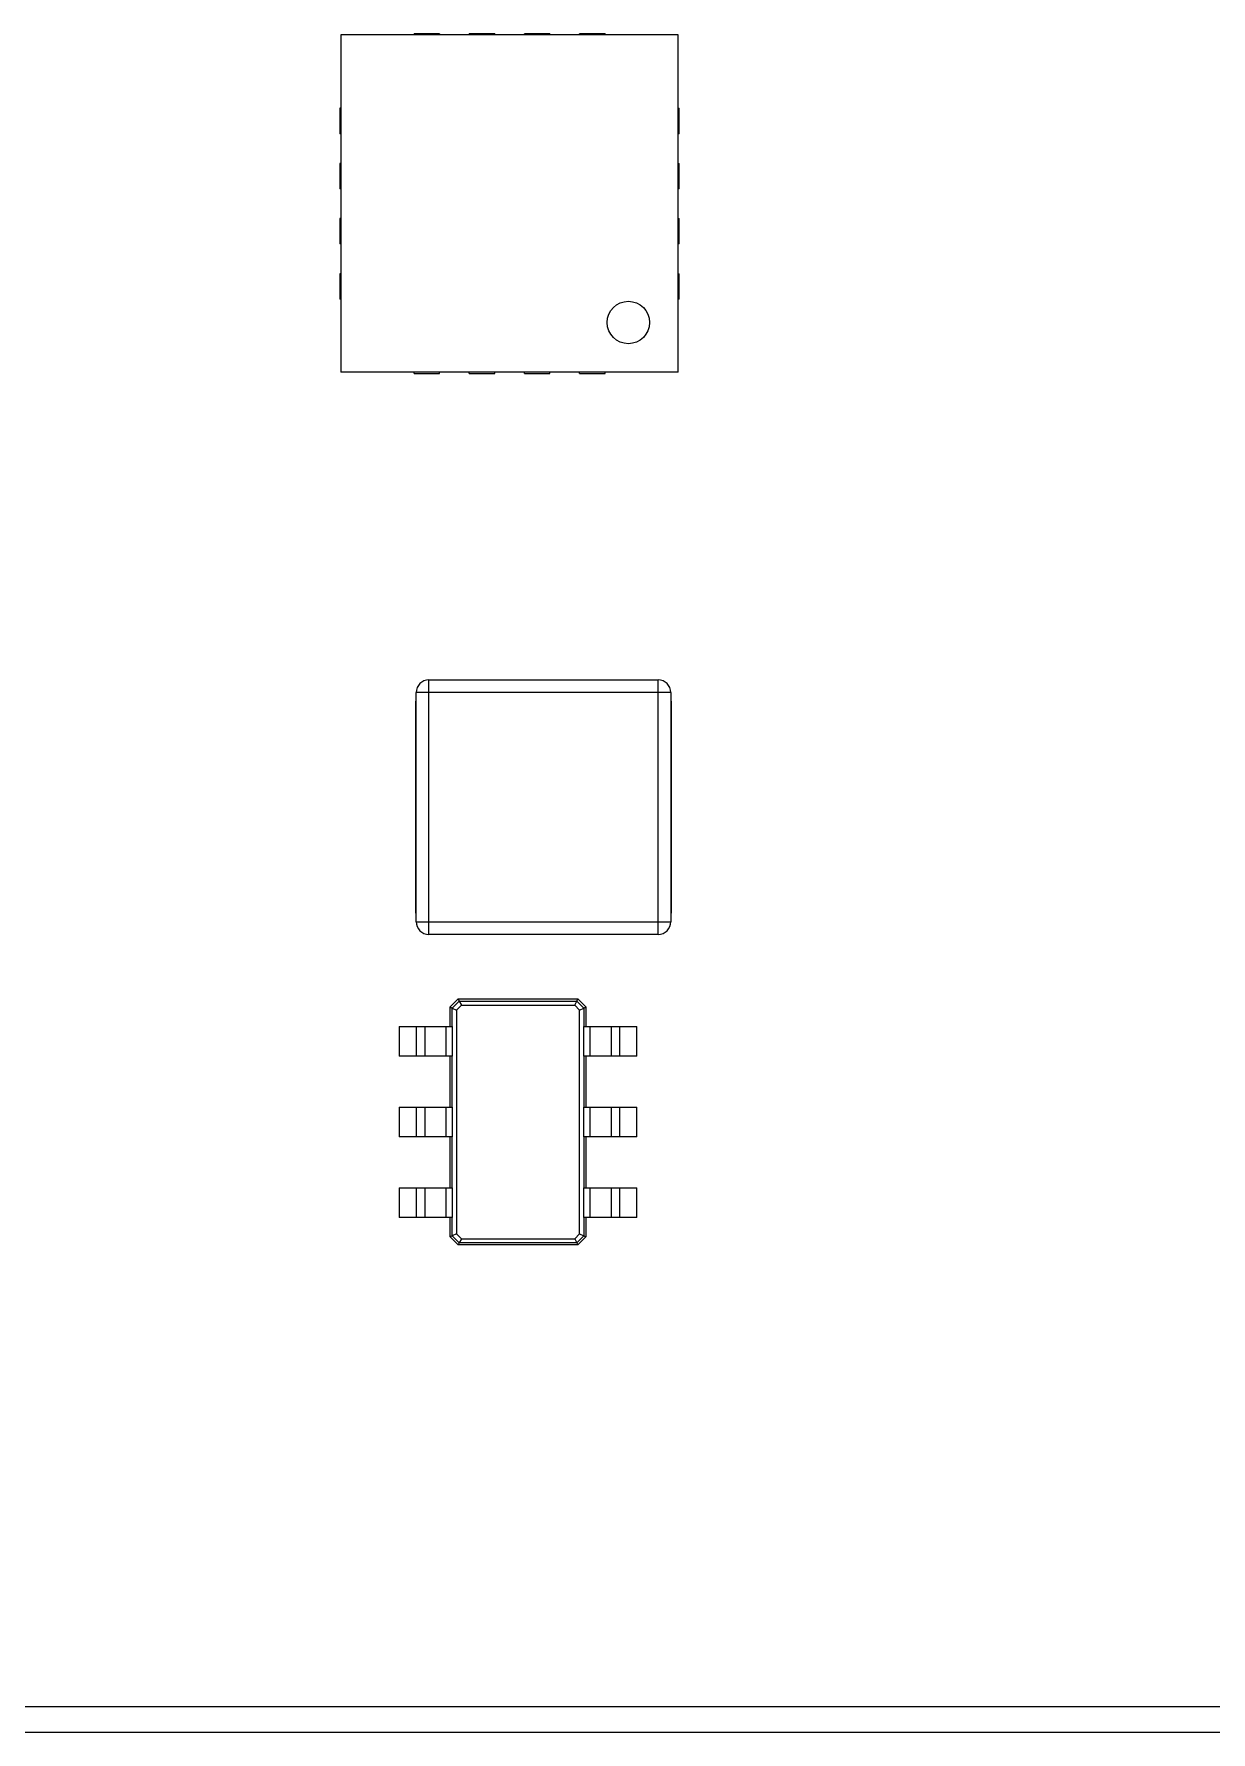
# Model space of a CAD drawing. Header units: millimetres. Extents: x -265 to 612, y -305 to 248.
# Drawn here: x 488.23 to 502.11, y -210.4 to -190.39 of the extents above; entities that cross this region are included whole.
import ezdxf

# ---------------------------------------------------------------- set-up
doc = ezdxf.new("R2010")
doc.units = ezdxf.units.MM
doc.header["$MEASUREMENT"] = 0
doc.layers.add('图层0000', color=7, linetype='Continuous', lineweight=25)

msp = doc.modelspace()

# ---------------------------------------------------------------- linework, layer by layer
at = {"layer": '图层0000', "color": 7, "linetype": 'Continuous', "lineweight": 25}
for p, q in [((495.826, -190.4), (491.851, -190.4)), ((491.851, -190.4), (491.851, -194.375)), ((492.714, -190.4), (492.714, -190.388)), ((493.014, -190.388), (492.714, -190.388)), ((493.014, -190.388), (493.014, -190.4)), ((493.364, -190.4), (493.364, -190.388)), ((493.664, -190.388), (493.364, -190.388)), ((493.664, -190.388), (493.664, -190.4)), ((494.014, -190.4), (494.014, -190.388)), ((494.314, -190.388), (494.014, -190.388)), ((494.314, -190.388), (494.314, -190.4)), ((494.664, -190.4), (494.664, -190.388)), ((494.964, -190.388), (494.664, -190.388)), ((494.964, -190.388), (494.964, -190.4)), ((495.826, -194.375), (495.826, -190.4)), ((491.839, -191.263), (491.839, -191.563)), ((491.851, -191.263), (491.839, -191.263)), ((495.826, -191.263), (495.839, -191.263)), ((495.839, -191.563), (495.839, -191.263)), ((491.851, -191.563), (491.839, -191.563)), ((495.839, -191.563), (495.826, -191.563)), ((491.839, -191.913), (491.839, -192.213)), ((491.851, -191.913), (491.839, -191.913)), ((495.826, -191.913), (495.839, -191.913)), ((495.839, -192.213), (495.839, -191.913)), ((491.851, -192.213), (491.839, -192.213)), ((495.839, -192.213), (495.826, -192.213)), ((491.839, -192.563), (491.839, -192.863)), ((491.851, -192.563), (491.839, -192.563)), ((495.826, -192.563), (495.839, -192.563)), ((495.839, -192.863), (495.839, -192.563)), ((491.851, -192.863), (491.839, -192.863)), ((495.839, -192.863), (495.826, -192.863)), ((491.839, -193.213), (491.839, -193.513)), ((491.851, -193.213), (491.839, -193.213)), ((495.826, -193.213), (495.839, -193.213)), ((495.839, -193.513), (495.839, -193.213)), ((491.851, -193.513), (491.839, -193.513)), ((495.839, -193.513), (495.826, -193.513)), ((495.826, -194.375), (491.851, -194.375)), ((492.714, -194.388), (492.714, -194.375)), ((492.714, -194.388), (493.014, -194.388)), ((493.014, -194.388), (493.014, -194.375)), ((493.364, -194.388), (493.364, -194.375)), ((493.364, -194.388), (493.664, -194.388)), ((493.664, -194.388), (493.664, -194.375)), ((494.014, -194.388), (494.014, -194.375)), ((494.014, -194.388), (494.314, -194.388)), ((494.314, -194.388), (494.314, -194.375)), ((494.664, -194.388), (494.664, -194.375)), ((494.664, -194.388), (494.964, -194.388)), ((494.964, -194.388), (494.964, -194.375)), ((492.889, -198), (495.589, -198)), ((492.889, -198.15), (492.889, -198)), ((495.589, -198.15), (495.589, -198)), ((492.729, -198.25), (492.739, -198.25)), ((492.729, -198.25), (492.729, -200.75)), ((492.739, -200.85), (492.739, -198.15)), ((492.889, -198.15), (492.739, -198.15)), ((492.889, -200.85), (492.889, -198.15)), ((495.589, -198.15), (492.889, -198.15)), ((495.589, -200.85), (495.589, -198.15)), ((495.739, -198.15), (495.589, -198.15)), ((495.739, -198.15), (495.739, -200.85)), ((495.739, -198.25), (495.749, -198.25)), ((495.749, -200.75), (495.749, -198.25)), ((492.729, -200.75), (492.739, -200.75)), ((492.739, -200.85), (492.889, -200.85)), ((492.889, -201), (492.889, -200.85)), ((492.889, -200.85), (495.589, -200.85)), ((495.589, -201), (495.589, -200.85)), ((495.589, -200.85), (495.739, -200.85)), ((495.739, -200.75), (495.749, -200.75)), ((495.589, -201), (492.889, -201)), ((493.139, -201.855), (493.234, -201.76)), ((493.139, -202.085), (493.139, -201.855)), ((493.139, -201.855), (493.164, -201.868)), ((493.164, -201.868), (493.246, -201.785)), ((493.164, -202.085), (493.164, -201.868)), ((493.164, -201.868), (493.213, -201.893)), ((493.271, -201.835), (493.213, -201.893)), ((493.213, -201.893), (493.213, -204.528)), ((493.234, -201.76), (494.644, -201.76)), ((493.234, -201.76), (493.246, -201.785)), ((493.246, -201.785), (494.631, -201.785)), ((493.246, -201.785), (493.271, -201.835)), ((493.271, -201.835), (494.607, -201.835)), ((494.607, -201.835), (494.631, -201.785)), ((494.607, -201.835), (494.664, -201.893)), ((494.631, -201.785), (494.644, -201.76)), ((494.631, -201.785), (494.714, -201.868)), ((494.644, -201.76), (494.739, -201.855)), ((494.664, -201.893), (494.714, -201.868)), ((494.664, -204.528), (494.664, -201.893)), ((494.714, -201.868), (494.739, -201.855)), ((494.714, -201.868), (494.714, -202.085)), ((494.739, -201.855), (494.739, -202.085)), ((492.539, -202.085), (492.739, -202.085)), ((492.539, -202.085), (492.539, -202.435)), ((492.739, -202.085), (492.839, -202.085)), ((492.739, -202.085), (492.739, -202.435)), ((492.839, -202.085), (493.089, -202.085)), ((492.839, -202.085), (492.839, -202.435)), ((492.839, -202.085), (492.839, -202.435)), ((493.089, -202.085), (493.139, -202.085)), ((493.089, -202.085), (493.089, -202.435)), ((493.139, -202.085), (493.164, -202.085)), ((493.164, -202.085), (493.164, -202.435)), ((494.714, -202.435), (494.714, -202.085)), ((494.714, -202.085), (494.739, -202.085)), ((494.739, -202.085), (494.789, -202.085)), ((494.789, -202.085), (495.039, -202.085)), ((494.789, -202.435), (494.789, -202.085)), ((495.039, -202.085), (495.139, -202.085)), ((495.039, -202.435), (495.039, -202.085)), ((495.039, -202.435), (495.039, -202.085)), ((495.139, -202.085), (495.339, -202.085)), ((495.139, -202.435), (495.139, -202.085)), ((495.339, -202.435), (495.339, -202.085)), ((492.739, -202.435), (492.539, -202.435)), ((492.839, -202.435), (492.739, -202.435)), ((493.089, -202.435), (492.839, -202.435)), ((493.139, -202.435), (493.089, -202.435)), ((493.139, -203.035), (493.139, -202.435)), ((493.164, -202.435), (493.139, -202.435)), ((493.164, -203.035), (493.164, -202.435)), ((494.714, -202.435), (494.714, -203.035)), ((494.739, -202.435), (494.714, -202.435)), ((494.739, -202.435), (494.739, -203.035)), ((494.789, -202.435), (494.739, -202.435)), ((495.039, -202.435), (494.789, -202.435)), ((495.139, -202.435), (495.039, -202.435)), ((495.339, -202.435), (495.139, -202.435)), ((492.539, -203.035), (492.739, -203.035)), ((492.539, -203.035), (492.539, -203.385)), ((492.739, -203.035), (492.839, -203.035)), ((492.739, -203.035), (492.739, -203.385)), ((492.839, -203.035), (493.089, -203.035)), ((492.839, -203.035), (492.839, -203.385)), ((492.839, -203.035), (492.839, -203.385)), ((493.089, -203.035), (493.139, -203.035)), ((493.089, -203.035), (493.089, -203.385)), ((493.139, -203.035), (493.164, -203.035)), ((493.164, -203.035), (493.164, -203.385)), ((494.714, -203.385), (494.714, -203.035)), ((494.714, -203.035), (494.739, -203.035)), ((494.739, -203.035), (494.789, -203.035)), ((494.789, -203.035), (495.039, -203.035)), ((494.789, -203.385), (494.789, -203.035)), ((495.039, -203.035), (495.139, -203.035)), ((495.039, -203.385), (495.039, -203.035)), ((495.039, -203.385), (495.039, -203.035)), ((495.139, -203.035), (495.339, -203.035)), ((495.139, -203.385), (495.139, -203.035)), ((495.339, -203.385), (495.339, -203.035)), ((492.739, -203.385), (492.539, -203.385)), ((492.839, -203.385), (492.739, -203.385)), ((493.089, -203.385), (492.839, -203.385)), ((493.139, -203.385), (493.089, -203.385)), ((493.139, -203.985), (493.139, -203.385)), ((493.164, -203.385), (493.139, -203.385)), ((493.164, -203.985), (493.164, -203.385)), ((494.714, -203.385), (494.714, -203.985)), ((494.739, -203.385), (494.714, -203.385)), ((494.739, -203.385), (494.739, -203.985)), ((494.789, -203.385), (494.739, -203.385)), ((495.039, -203.385), (494.789, -203.385)), ((495.139, -203.385), (495.039, -203.385)), ((495.339, -203.385), (495.139, -203.385)), ((492.539, -203.985), (492.739, -203.985)), ((492.539, -203.985), (492.539, -204.335)), ((492.739, -203.985), (492.839, -203.985)), ((492.739, -203.985), (492.739, -204.335)), ((492.839, -203.985), (493.089, -203.985)), ((492.839, -203.985), (492.839, -204.335)), ((492.839, -203.985), (492.839, -204.335)), ((493.089, -203.985), (493.139, -203.985)), ((493.089, -203.985), (493.089, -204.335)), ((493.139, -203.985), (493.164, -203.985)), ((493.164, -203.985), (493.164, -204.335)), ((494.714, -204.335), (494.714, -203.985)), ((494.714, -203.985), (494.739, -203.985)), ((494.739, -203.985), (494.789, -203.985)), ((494.789, -203.985), (495.039, -203.985)), ((494.789, -204.335), (494.789, -203.985)), ((495.039, -203.985), (495.139, -203.985)), ((495.039, -204.335), (495.039, -203.985)), ((495.039, -204.335), (495.039, -203.985)), ((495.139, -203.985), (495.339, -203.985)), ((495.139, -204.335), (495.139, -203.985)), ((495.339, -204.335), (495.339, -203.985)), ((492.739, -204.335), (492.539, -204.335)), ((492.839, -204.335), (492.739, -204.335)), ((493.089, -204.335), (492.839, -204.335)), ((493.139, -204.335), (493.089, -204.335)), ((493.139, -204.565), (493.139, -204.335)), ((493.164, -204.335), (493.139, -204.335)), ((493.164, -204.553), (493.164, -204.335)), ((494.714, -204.335), (494.714, -204.553)), ((494.739, -204.335), (494.714, -204.335)), ((494.739, -204.335), (494.739, -204.565)), ((494.789, -204.335), (494.739, -204.335)), ((495.039, -204.335), (494.789, -204.335)), ((495.139, -204.335), (495.039, -204.335)), ((495.339, -204.335), (495.139, -204.335)), ((493.164, -204.553), (493.139, -204.565)), ((493.234, -204.66), (493.139, -204.565)), ((493.213, -204.528), (493.164, -204.553)), ((493.246, -204.635), (493.164, -204.553)), ((493.213, -204.528), (493.271, -204.586)), ((493.246, -204.635), (493.234, -204.66)), ((494.644, -204.66), (493.234, -204.66)), ((493.271, -204.586), (493.246, -204.635)), ((494.631, -204.635), (493.246, -204.635)), ((493.271, -204.586), (494.607, -204.586)), ((494.607, -204.586), (494.664, -204.528)), ((494.607, -204.586), (494.631, -204.635)), ((494.714, -204.553), (494.631, -204.635)), ((494.631, -204.635), (494.644, -204.66)), ((494.739, -204.565), (494.644, -204.66)), ((494.664, -204.528), (494.714, -204.553)), ((494.714, -204.553), (494.739, -204.565)), ((444.914, -210.1), (528.414, -210.1)), ((445.114, -210.4), (526.414, -210.4))]:
    msp.add_line(p, q, dxfattribs=at)
msp.add_circle((495.239, -193.788), 0.25, dxfattribs=at)
for centre, start, end in [((492.889, -198.15), 90, 180), ((495.589, -198.15), 0, 90), ((492.889, -200.85), 180, 270), ((495.589, -200.85), 270, 0)]:
    msp.add_arc(centre, 0.15, start, end, dxfattribs=at)

doc.saveas('drawing.dxf')
